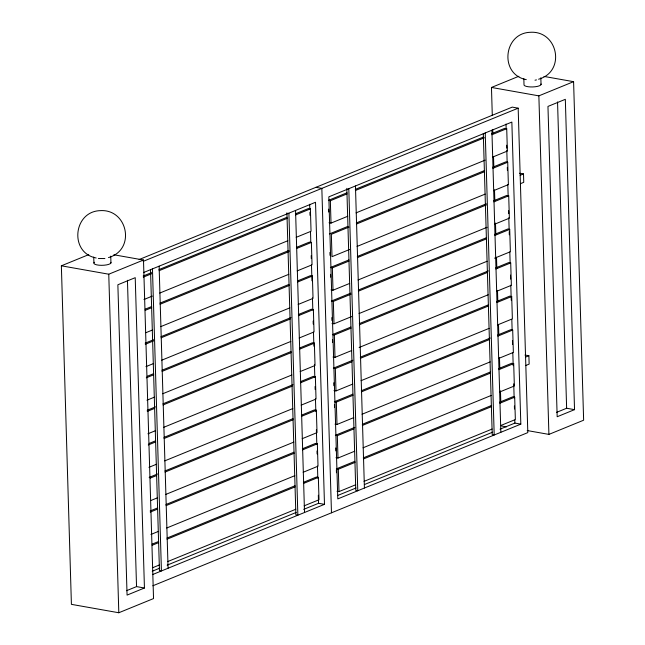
<?xml version="1.0" encoding="UTF-8"?>
<svg xmlns="http://www.w3.org/2000/svg" width="645" height="645" viewBox="0 0 645 645"><rect width="100%" height="100%" fill="white"/><g stroke="black" fill="none" stroke-linecap="round" stroke-linejoin="round"><path stroke-width="0.97" d="M492.296 115.584L491.466 87.454L518.878 76.255M113.867 254.775L143.488 260.024L153.534 598.568L118.809 612.75L71.41 604.349L61.364 265.813L88.776 254.614M491.466 87.454L538.865 95.855L573.59 81.673L583.636 420.209L548.911 434.399L527.183 430.546M139.118 259.548L512.251 107.118L518.177 108.175L527.812 432.61L152.817 585.797M61.364 265.813L108.763 274.206L143.488 260.024M143.182 261.362L518.177 108.175M143.642 272.496L315.518 202.28L324.483 504.342L152.607 574.558M143.174 276.036L151.527 272.625M158.96 269.586L287.057 217.26M295.41 213.842L308.407 208.537L310.382 208.883L311.043 231.265L296.192 237.328M346.937 192.799L328.378 200.377L330.345 200.732L347.058 193.903M355.29 189.38L483.395 137.054M491.748 133.636L504.745 128.331L506.72 128.678L507.381 151.059L492.53 157.122M143.295 277.14L151.648 273.73M159.073 270.698L287.178 218.365M295.531 214.954L310.382 208.883M355.411 190.493L484.443 137.78M491.869 134.749L506.72 128.678M143.956 299.522L152.317 296.103M159.742 293.072L287.839 240.738M329.039 222.759L331.014 223.106L347.719 216.277M356.072 212.866L485.104 160.153M145.101 309.221L151.599 306.56M159.952 303.15L288.984 250.437M296.41 247.406L309.406 242.101L311.382 242.447L312.043 264.821L297.192 270.892M329.369 233.942L347.937 226.355M356.29 222.944L484.387 170.611M492.748 167.2L505.736 161.895L507.712 162.242L508.381 184.615L493.53 190.686M145.222 310.326L151.72 307.673M160.073 304.263L289.097 251.55M296.523 248.519L311.382 242.447M348.985 227.088L331.345 234.288L332.006 256.67L349.646 249.462M356.411 224.057L484.508 171.723M492.861 168.313L507.712 162.242M520.168 175.295L523.498 173.932L523.748 182.325L520.418 183.688M145.883 332.699L152.381 330.047M160.734 326.636L288.839 274.302M357.072 246.43L485.169 194.097M145.165 343.156L153.526 339.746M160.952 336.714L289.049 284.381M297.401 280.97L310.398 275.665L312.373 276.012L313.035 298.385L298.183 304.456M348.929 259.919L330.369 267.506L332.344 267.852L349.05 261.031M357.29 256.508L486.314 203.796M493.739 200.764L506.736 195.451L508.712 195.806L509.373 218.179L494.522 224.25M145.286 344.269L153.639 340.858M161.065 337.819L289.17 285.493M297.522 282.075L312.373 276.012M357.403 257.613L486.435 204.908M493.86 201.869L508.712 195.806M145.947 366.642L153.373 363.611M161.734 360.2L289.831 307.867M331.03 289.879L333.005 290.226L349.711 283.405M358.072 279.994L487.096 227.282M147.092 376.341L153.591 373.689M161.943 370.278L290.976 317.566M298.401 314.534L311.398 309.221L313.373 309.576L314.034 331.949L299.183 338.012M332.288 300.691L350.856 293.104M358.281 290.073L486.386 237.739M494.739 234.328L507.736 229.015L509.711 229.37L510.372 251.744L494.594 258.185M146.286 377.833L153.712 374.793M162.064 371.383L290.161 319.057M298.522 315.639L313.373 309.576M331.361 301.07L333.336 301.417L350.977 294.209M358.402 291.177L486.499 238.844M494.852 235.433L509.711 229.37M146.947 400.206L154.373 397.175M162.725 393.756L290.831 341.431M332.03 323.443L334.005 323.79L351.638 316.59M359.063 313.551L487.168 261.225M147.157 410.284L155.518 406.874M162.943 403.834L291.04 351.509M299.393 348.098L312.39 342.785L314.365 343.132L315.034 365.513L300.175 371.576M350.92 327.047L332.36 334.626L334.336 334.981L351.041 328.152M359.281 323.629L488.305 270.924M495.731 267.885L508.728 262.579L510.703 262.926L511.364 285.308L496.513 291.371M147.278 411.389L154.703 408.358M163.056 404.947L291.161 352.613M299.514 349.203L314.365 343.132M359.394 324.741L487.499 272.408M495.852 268.997L510.703 262.926M147.947 433.771L155.372 430.731M163.725 427.321L291.822 374.987M333.022 357.007L334.997 357.354L351.702 350.525M359.136 347.494L488.16 294.781M149.084 443.47L155.582 440.817M163.935 437.399L292.967 384.694M300.393 381.655L313.389 376.349L315.365 376.696L316.026 399.07L301.175 405.141M352.847 360.224L333.352 368.19L335.327 368.545L352.041 361.716M360.273 357.193L488.378 304.867M496.731 301.449L509.727 296.144L511.703 296.49L512.364 318.864L497.513 324.935M148.277 444.953L155.703 441.922M164.056 438.511L292.153 386.178M300.514 382.767L315.365 376.696M360.394 358.306L488.491 305.972M496.852 302.561L511.703 296.49M148.939 467.327L156.364 464.295M164.717 460.885L292.822 408.551M334.021 390.564L335.997 390.918L352.702 384.089M361.055 380.679L489.16 328.345M149.156 477.413L157.509 473.994M164.935 470.963L293.032 418.629M301.384 415.219L314.381 409.914L316.356 410.26L317.026 432.634L302.174 438.705M352.912 394.168L334.352 401.754L336.327 402.101L353.033 395.28M361.273 390.757L490.297 338.044M497.722 335.013L510.719 329.708L512.694 330.055L513.364 352.428L498.504 358.499M150.196 478.138L156.695 475.486M165.055 472.067L293.153 419.742M301.505 416.331L316.356 410.26M361.385 391.862L489.49 339.536M497.843 336.118L512.694 330.055M150.865 500.512L157.364 497.859M165.717 494.449L293.814 442.115M335.013 424.128L336.988 424.475L353.702 417.654M362.055 414.243L490.152 361.909M525.57 357.088L528.892 355.734L529.142 364.119L525.82 365.481M150.148 510.969L157.573 507.938M165.926 504.527L294.031 452.193M302.384 448.783L315.381 443.47L317.356 443.825L318.017 466.198L303.166 472.261M354.839 427.353L335.344 435.319L337.319 435.665L354.032 428.836M362.264 424.321L490.369 371.988M498.722 368.577L511.719 363.264L513.694 363.619L514.355 385.992L499.504 392.055M150.269 512.082L157.694 509.05M166.047 505.632L294.152 453.306M302.505 449.887L317.356 443.825M362.385 425.426L490.482 373.1M498.843 369.682L513.694 363.619M150.93 534.455L158.356 531.424M166.708 528.005L294.813 475.679M336.013 457.692L337.988 458.039L354.694 451.218M363.046 447.799L491.151 395.474M152.075 544.154L158.573 541.502M166.926 538.091L295.023 485.758M303.384 482.347L316.373 477.034L318.348 477.381L319.017 499.762L304.166 505.825M354.911 461.296L336.343 468.875L338.319 469.229L355.024 462.401M363.264 457.877L491.361 405.552M499.714 402.141L512.711 396.828L514.686 397.175L515.355 419.556L500.504 425.619M152.188 545.267L158.686 542.606M167.047 539.196L295.144 486.862M303.497 483.452L318.348 477.381M363.377 458.99L491.482 406.656M499.835 403.246L514.686 397.175M152.857 567.64L159.355 564.98M167.708 561.569L295.805 509.244M337.004 491.256L338.98 491.603L355.693 484.774M364.046 481.363L492.143 429.03M152.252 571.228L159.686 568.197M167.12 565.157L296.265 512.404M303.69 509.365L318.557 503.293L324.483 504.342M337.448 495.578L356.024 487.991M364.385 484.572L492.595 432.198M500.028 429.159L514.895 423.088L520.821 424.136L511.856 122.074L328.829 196.846L337.795 498.907L520.821 424.136M556.587 412.357L566.632 408.253L574.534 409.648L565.326 99.322L547.96 106.417L557.175 416.743L574.534 409.648M126.484 590.715L136.538 586.603L144.44 588.006L135.224 277.673L117.866 284.767L127.073 595.101L144.44 588.006M538.591 79.214C566.221 71.531 557.941 30.234 530.101 32.306C503.269 33.274 499.303 74.594 526.288 79.633M108.489 257.573C136.119 249.881 127.847 208.585 100.007 210.657C73.175 211.633 69.2 252.945 96.186 257.984M535.003 80.198L536.471 79.907M104.901 258.548L98.354 258.532M543.961 76.424L573.59 81.673M519.548 173.239L523.498 173.932M315.921 187.324L321.839 188.38L331.474 512.815M524.941 355.032L528.892 355.734M501.512 425.998L506.446 426.869M557.546 101.942L566.632 408.253M540.841 77.779L541.042 84.592M538.865 95.855L548.911 434.399M523.837 78.698L524.006 84.535A8.57 2.395 -1.7 0 0 532.714 86.946A8.57 2.395 -1.7 0 0 540.994 83.963M506.019 124.05L506.172 129.081M506.647 145.19L506.736 148.213M506.801 150.229L507.155 162.306M507.309 167.345L507.397 170.361M507.817 184.462L508.171 196.54M508.591 210.641L508.679 213.656M508.8 217.688L509.155 229.765M509.219 231.781L509.308 234.804M509.816 251.921L510.147 262.999M510.501 275.076L510.622 279.108M510.8 285.146L511.251 300.248M511.816 319.38L512.146 330.458M512.444 340.528L512.565 344.551M512.807 352.605L513.194 365.699M513.734 383.823L514.146 397.917M514.388 405.971L514.476 408.995M514.807 420.064L514.895 423.088M492.716 129.645L492.836 133.668M493.522 156.775L493.852 167.821M494.505 189.92L494.836 200.974M495.489 223.073L495.82 234.127M496.505 257.226L496.827 268.28M497.488 290.379L497.811 301.433M498.496 324.532L498.795 334.578M499.48 357.685L499.81 368.738M500.464 390.838L500.794 401.891M491.893 130.234L500.851 432.295M485.234 132.951L494.199 435.012L492.224 434.666L483.29 133.612M355.451 185.97L364.417 488.031M348.8 188.687L357.765 490.748L355.79 490.402L346.825 188.34M330.345 200.732L331.014 223.106M332.344 267.852L333.005 290.226M333.336 301.417L334.005 323.79M334.336 334.981L334.997 357.354M335.327 368.545L335.997 390.918M336.327 402.101L336.988 424.475M337.319 435.665L337.988 458.039M338.319 469.229L338.98 491.603M328.636 209.133L328.724 212.052M329.918 252.429L330.006 255.347M330.571 274.31L330.651 277.229M331.853 317.606L331.941 320.525M332.506 339.496L332.586 342.414M333.788 382.783L333.876 385.702M334.441 404.673L334.521 407.592M335.722 447.961L335.811 450.879M336.368 469.85L336.456 472.769M309.681 204.255L309.834 209.286M309.923 212.31L310.011 215.333M310.487 231.442L310.817 242.512M311.204 255.605L311.301 258.629M311.479 264.668L311.954 280.777M312.462 297.893L312.825 309.979M313.147 321.049L313.236 324.072M313.478 332.127L313.897 346.22M314.438 364.344L314.825 377.438M315.091 386.5L315.179 389.516M315.453 398.578L315.84 411.671M316.381 429.796L316.8 443.889M317.001 450.936L317.098 453.959M317.453 466.037L317.816 478.122M318.324 495.239L318.557 503.293M295.555 210.439L304.521 512.501M288.896 213.156L297.861 515.218L295.886 514.871L286.92 212.81M159.113 266.175L168.079 568.237M152.462 268.892L161.427 570.954L159.452 570.607L150.511 269.554M127.444 280.293L136.538 586.603M110.747 256.138L110.948 262.942M108.763 274.206L118.809 612.75M93.735 257.057L93.912 262.894M110.892 262.322A8.57 2.395 -1.7 0 1 101.499 265.321A8.57 2.395 -1.7 0 1 94.436 262.273"/></g></svg>
